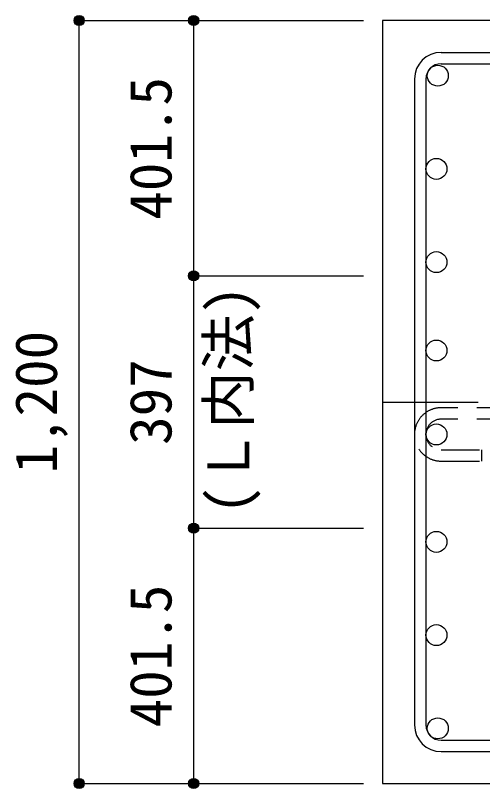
# Model space of a CAD drawing. Units: millimetres at full size, sheet at 1:30. Extents: x -5973 to 5954, y -4195 to 4201.
# Drawn here: x -625 to 109, y -2350 to -1134 of the extents above; entities that cross this region are included whole.
import ezdxf
from ezdxf.enums import TextEntityAlignment as Align

# ---------------------------------------------------------------- set-up
doc = ezdxf.new("R2010")
doc.units = ezdxf.units.MM
doc.header["$LTSCALE"] = 30
doc.header["$PDMODE"] = 32
doc.header["$PDSIZE"] = 15
doc.linetypes.add('CHAIN1', pattern=[8, 5, -1, 1, -1])
doc.linetypes.add('DASHED2', pattern=[3, 2, -1])
for name, color, linetype in [('0-1_躯体線', 2, 'Continuous'), ('0-3_立上り筋', 3, 'Continuous'), ('0-4_フープ筋', 7, 'Continuous'), ('0-7_文字', 4, 'Continuous'), ('0-C', 7, 'DASHED2'), ('0-D_寸法', 4, 'Continuous')]:
    doc.layers.add(name, color=color, linetype=linetype)
doc.styles.add('ＭＳ ゴシック', font='')
doc.styles.get('ＭＳ ゴシック').set_extended_font_data('MS Gothic')

msp = doc.modelspace()

# ---------------------------------------------------------------- linework, layer by layer
at = {"layer": '0-1_躯体線'}
for p, q in [((-47.56, -1142.16), (-47.56, -2342.16)), ((1552.44, -1142.16), (-47.56, -1142.16)), ((-47.56, -2342.16), (188.94, -2342.16))]:
    msp.add_line(p, q, dxfattribs=at)
at = {"layer": '0-3_立上り筋'}
for centre in [(39.13, -1228.86), (36.94, -1375.52), (36.94, -1522.18), (36.94, -1661.16), (36.94, -1793.16), (36.94, -1962.15), (36.94, -2108.81), (39.13, -2255.47)]:
    msp.add_circle(centre, 16.5, dxfattribs=at)
at = {"layer": '0-4_フープ筋'}
for p, q in [((44.44, -1192.16), (1060.44, -1192.16)), ((44.44, -1210.16), (1060.44, -1210.16)), ((2.44, -1234.16), (2.44, -2250.16)), ((20.44, -1234.16), (20.44, -2250.16)), ((44.44, -2274.16), (1060.44, -2274.16)), ((44.44, -2292.16), (1060.44, -2292.16))]:
    msp.add_line(p, q, dxfattribs=at)
for centre, radius, start, end in [((44.44, -1234.16), 42, 90, 180), ((44.44, -1234.16), 24, 90, 180), ((44.44, -2250.16), 42, 180, 270), ((44.44, -2250.16), 24, 180, 270)]:
    msp.add_arc(centre, radius, start, end, dxfattribs=at)
at = {"layer": '0-C'}
for p, q in [((1060.44, -1751.16), (44.44, -1751.16)), ((1060.44, -1769.16), (44.44, -1769.16)), ((44.44, -1817.16), (108.44, -1817.16)), ((108.44, -1835.16), (108.44, -1817.16)), ((44.44, -1835.16), (108.44, -1835.16))]:
    msp.add_line(p, q, dxfattribs=at)
for radius in [42, 24]:
    msp.add_arc((44.44, -1793.16), radius, 90, 270, dxfattribs=at)
at = {"layer": '0-D_寸法'}
for p, q in [((-524.6, -2342.16), (-524.6, -1142.16)), ((-524.6, -1142.16), (-344.6, -1142.16)), ((-524.6, -1142.16), (-344.6, -1142.16)), ((-344.6, -1142.16), (-77.56, -1142.16)), ((-344.6, -1142.16), (-344.6, -1543.66)), ((-344.6, -1543.66), (-344.6, -1940.66)), ((-344.6, -1543.66), (-77.56, -1543.66)), ((-344.6, -1940.66), (-344.6, -2342.16)), ((-344.6, -1940.66), (-77.56, -1940.66)), ((-524.6, -2342.16), (-344.6, -2342.16)), ((-344.6, -2342.16), (-77.56, -2342.16)), ((-344.6, -2342.16), (-77.56, -2342.16))]:
    msp.add_line(p, q, dxfattribs=at)
at = {"layer": '0-D_寸法', "linetype": 'CHAIN1'}
msp.add_line((-47.56, -1742.16), (1152.44, -1742.16), dxfattribs=at)
at = {"layer": '0-D_寸法'}
for centre, radius in [((-524.6, -1142.16), 8), ((-524.6, -1142.16), 7.2), ((-524.6, -1142.16), 6.4), ((-524.6, -1142.16), 5.6), ((-524.6, -1142.16), 4.8), ((-524.6, -1142.16), 4), ((-524.6, -1142.16), 3.2), ((-524.6, -1142.16), 2.4), ((-524.6, -1142.16), 1.6), ((-524.6, -1142.16), 0.8), ((-344.6, -1142.16), 8), ((-344.6, -1142.16), 7.2), ((-344.6, -1142.16), 6.4), ((-344.6, -1142.16), 5.6), ((-344.6, -1142.16), 4.8), ((-344.6, -1142.16), 4), ((-344.6, -1142.16), 3.2), ((-344.6, -1142.16), 2.4), ((-344.6, -1142.16), 1.6), ((-344.6, -1142.16), 0.8), ((-344.6, -1543.66), 8), ((-344.6, -1543.66), 7.2), ((-344.6, -1543.66), 6.4), ((-344.6, -1543.66), 5.6), ((-344.6, -1543.66), 4.8), ((-344.6, -1543.66), 4), ((-344.6, -1543.66), 3.2), ((-344.6, -1543.66), 2.4), ((-344.6, -1543.66), 1.6), ((-344.6, -1543.66), 0.8), ((-344.6, -1940.66), 8), ((-344.6, -1940.66), 7.2), ((-344.6, -1940.66), 6.4), ((-344.6, -1940.66), 5.6), ((-344.6, -1940.66), 4.8), ((-344.6, -1940.66), 4), ((-344.6, -1940.66), 3.2), ((-344.6, -1940.66), 2.4), ((-344.6, -1940.66), 1.6), ((-344.6, -1940.66), 0.8), ((-524.6, -2342.16), 8), ((-344.6, -2342.16), 8), ((-524.6, -2342.16), 7.2), ((-524.6, -2342.16), 6.4), ((-524.6, -2342.16), 5.6), ((-524.6, -2342.16), 4.8), ((-524.6, -2342.16), 4), ((-524.6, -2342.16), 3.2), ((-524.6, -2342.16), 2.4), ((-524.6, -2342.16), 1.6), ((-524.6, -2342.16), 0.8), ((-344.6, -2342.16), 7.2), ((-344.6, -2342.16), 6.4), ((-344.6, -2342.16), 5.6), ((-344.6, -2342.16), 4.8), ((-344.6, -2342.16), 4), ((-344.6, -2342.16), 3.2), ((-344.6, -2342.16), 2.4), ((-344.6, -2342.16), 1.6), ((-344.6, -2342.16), 0.8)]:
    msp.add_circle(centre, radius, dxfattribs=at)
at = {"layer": '0-D_寸法', "color": 7}
for p in [(-524.6, -1142.16), (-344.6, -1142.16), (-344.6, -1543.66), (-344.6, -1940.66), (-524.6, -2342.16), (-344.6, -2342.16)]:
    msp.add_point(p, dxfattribs=at)

# ---------------------------------------------------------------- texts
at = {"layer": '0-7_文字', "style": 'ＭＳ ゴシック'}
msp.add_text('(Ｌ内法)', height=65.98, rotation=90, dxfattribs=at).set_placement((-237.36, -1918.95), align=Align.BOTTOM_LEFT)
at = {"layer": '0-D_寸法', "style": 'ＭＳ ゴシック'}
for s, p in [('401.5', (-359.6, -1455.41)), ('1,200', (-539.6, -1854.66)), ('397', (-359.6, -1809.66)), ('401.5', (-359.6, -2253.91))]:
    msp.add_text(s, height=65.98, rotation=90, dxfattribs=at).set_placement(p, align=Align.BOTTOM_LEFT)

doc.saveas('drawing.dxf')
